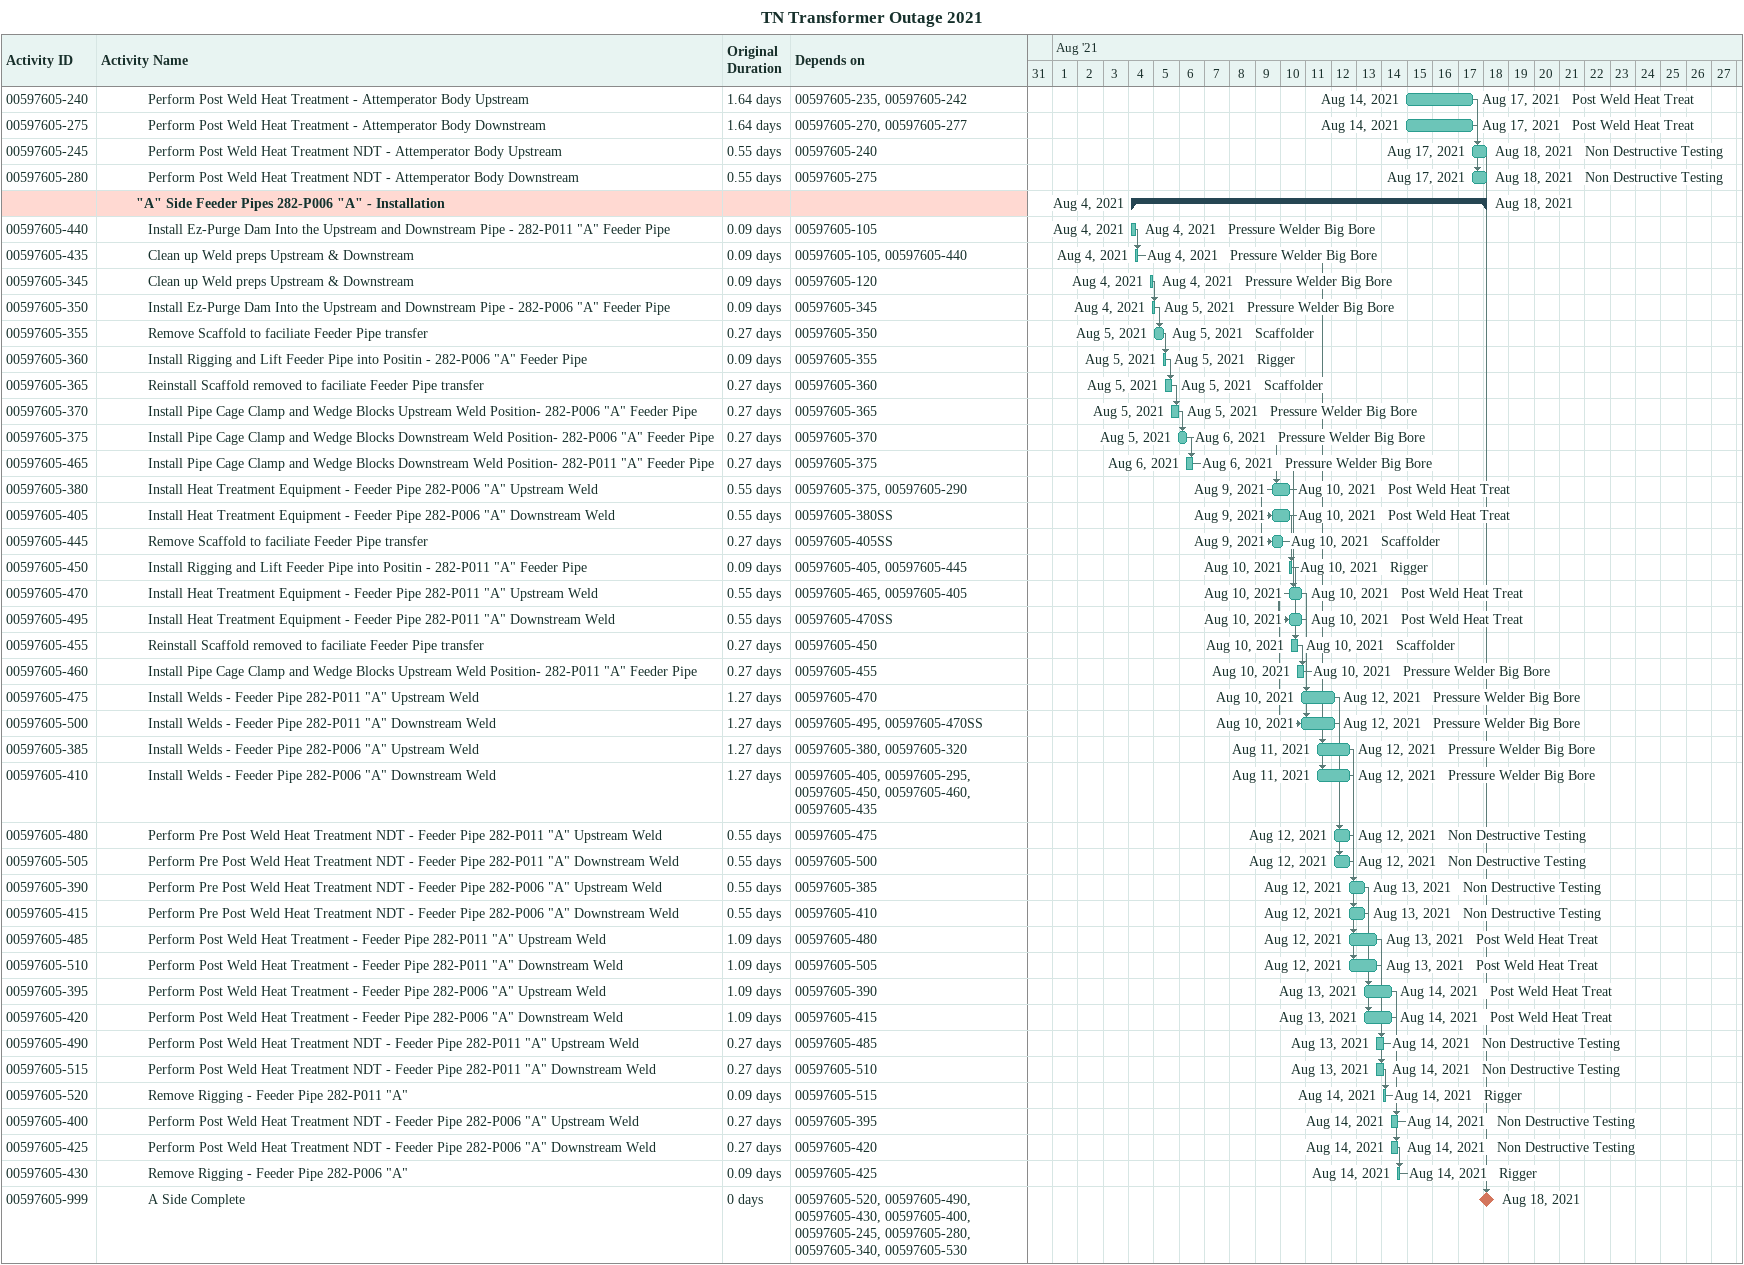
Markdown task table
TN Transformer Outage 2021

| ID | Level | Task | Original duration | Start | Finish | Predecessors | Resources |
|---|---|---|---|---|---|---|---|
| 00597605-240 | 5 | Perform Post Weld Heat Treatment - Attemperator Body Upstream | 1.64d | 2021-08-14 | 2021-08-17 | 00597605-235, 00597605-242 | Post Weld Heat Treat |
| 00597605-275 | 5 | Perform Post Weld Heat Treatment - Attemperator Body Downstream | 1.64d | 2021-08-14 | 2021-08-17 | 00597605-270, 00597605-277 | Post Weld Heat Treat |
| 00597605-245 | 5 | Perform Post Weld Heat Treatment NDT - Attemperator Body Upstream | 0.55d | 2021-08-17 | 2021-08-18 | 00597605-240 | Non Destructive Testing |
| 00597605-280 | 5 | Perform Post Weld Heat Treatment NDT - Attemperator Body Downstream | 0.55d | 2021-08-17 | 2021-08-18 | 00597605-275 | Non Destructive Testing |
|  | 4 | **"A" Side Feeder Pipes 282-P006 "A" - Installation** |  | 2021-08-04 | 2021-08-18 |  |  |
| 00597605-440 | 5 | Install Ez-Purge Dam Into the Upstream and Downstream Pipe - 282-P011 "A" Feeder Pipe | 0.09d | 2021-08-04 | 2021-08-04 | 00597605-105 | Pressure Welder Big Bore |
| 00597605-435 | 5 | Clean up Weld preps Upstream & Downstream | 0.09d | 2021-08-04 | 2021-08-04 | 00597605-105, 00597605-440 | Pressure Welder Big Bore |
| 00597605-345 | 5 | Clean up Weld preps Upstream & Downstream | 0.09d | 2021-08-04 | 2021-08-04 | 00597605-120 | Pressure Welder Big Bore |
| 00597605-350 | 5 | Install Ez-Purge Dam Into the Upstream and Downstream Pipe - 282-P006 "A" Feeder Pipe | 0.09d | 2021-08-04 | 2021-08-05 | 00597605-345 | Pressure Welder Big Bore |
| 00597605-355 | 5 | Remove Scaffold to faciliate Feeder Pipe transfer | 0.27d | 2021-08-05 | 2021-08-05 | 00597605-350 | Scaffolder |
| 00597605-360 | 5 | Install Rigging and Lift Feeder Pipe into Positin - 282-P006 "A" Feeder Pipe | 0.09d | 2021-08-05 | 2021-08-05 | 00597605-355 | Rigger |
| 00597605-365 | 5 | Reinstall Scaffold removed to faciliate Feeder Pipe transfer | 0.27d | 2021-08-05 | 2021-08-05 | 00597605-360 | Scaffolder |
| 00597605-370 | 5 | Install Pipe Cage Clamp and Wedge Blocks Upstream Weld Position- 282-P006 "A" Feeder Pipe | 0.27d | 2021-08-05 | 2021-08-05 | 00597605-365 | Pressure Welder Big Bore |
| 00597605-375 | 5 | Install Pipe Cage Clamp and Wedge Blocks Downstream Weld Position- 282-P006 "A" Feeder Pipe | 0.27d | 2021-08-05 | 2021-08-06 | 00597605-370 | Pressure Welder Big Bore |
| 00597605-465 | 5 | Install Pipe Cage Clamp and Wedge Blocks Downstream Weld Position- 282-P011 "A" Feeder Pipe | 0.27d | 2021-08-06 | 2021-08-06 | 00597605-375 | Pressure Welder Big Bore |
| 00597605-380 | 5 | Install Heat Treatment Equipment - Feeder Pipe 282-P006 "A" Upstream Weld | 0.55d | 2021-08-09 | 2021-08-10 | 00597605-375, 00597605-290 | Post Weld Heat Treat |
| 00597605-405 | 5 | Install Heat Treatment Equipment - Feeder Pipe 282-P006 "A" Downstream Weld | 0.55d | 2021-08-09 | 2021-08-10 | 00597605-380SS | Post Weld Heat Treat |
| 00597605-445 | 5 | Remove Scaffold to faciliate Feeder Pipe transfer | 0.27d | 2021-08-09 | 2021-08-10 | 00597605-405SS | Scaffolder |
| 00597605-450 | 5 | Install Rigging and Lift Feeder Pipe into Positin - 282-P011 "A" Feeder Pipe | 0.09d | 2021-08-10 | 2021-08-10 | 00597605-405, 00597605-445 | Rigger |
| 00597605-470 | 5 | Install Heat Treatment Equipment - Feeder Pipe 282-P011 "A" Upstream Weld | 0.55d | 2021-08-10 | 2021-08-10 | 00597605-465, 00597605-405 | Post Weld Heat Treat |
| 00597605-495 | 5 | Install Heat Treatment Equipment - Feeder Pipe 282-P011 "A" Downstream Weld | 0.55d | 2021-08-10 | 2021-08-10 | 00597605-470SS | Post Weld Heat Treat |
| 00597605-455 | 5 | Reinstall Scaffold removed to faciliate Feeder Pipe transfer | 0.27d | 2021-08-10 | 2021-08-10 | 00597605-450 | Scaffolder |
| 00597605-460 | 5 | Install Pipe Cage Clamp and Wedge Blocks Upstream Weld Position- 282-P011 "A" Feeder Pipe | 0.27d | 2021-08-10 | 2021-08-10 | 00597605-455 | Pressure Welder Big Bore |
| 00597605-475 | 5 | Install Welds - Feeder Pipe 282-P011 "A" Upstream Weld | 1.27d | 2021-08-10 | 2021-08-12 | 00597605-470 | Pressure Welder Big Bore |
| 00597605-500 | 5 | Install Welds - Feeder Pipe 282-P011 "A" Downstream Weld | 1.27d | 2021-08-10 | 2021-08-12 | 00597605-495, 00597605-470SS | Pressure Welder Big Bore |
| 00597605-385 | 5 | Install Welds - Feeder Pipe 282-P006 "A" Upstream Weld | 1.27d | 2021-08-11 | 2021-08-12 | 00597605-380, 00597605-320 | Pressure Welder Big Bore |
| 00597605-410 | 5 | Install Welds - Feeder Pipe 282-P006 "A" Downstream Weld | 1.27d | 2021-08-11 | 2021-08-12 | 00597605-405, 00597605-295, 00597605-450, 00597605-460, 00597605-435 | Pressure Welder Big Bore |
| 00597605-480 | 5 | Perform Pre Post Weld Heat Treatment NDT - Feeder Pipe 282-P011 "A" Upstream Weld | 0.55d | 2021-08-12 | 2021-08-12 | 00597605-475 | Non Destructive Testing |
| 00597605-505 | 5 | Perform Pre Post Weld Heat Treatment NDT - Feeder Pipe 282-P011 "A" Downstream Weld | 0.55d | 2021-08-12 | 2021-08-12 | 00597605-500 | Non Destructive Testing |
| 00597605-390 | 5 | Perform Pre Post Weld Heat Treatment NDT - Feeder Pipe 282-P006 "A" Upstream Weld | 0.55d | 2021-08-12 | 2021-08-13 | 00597605-385 | Non Destructive Testing |
| 00597605-415 | 5 | Perform Pre Post Weld Heat Treatment NDT - Feeder Pipe 282-P006 "A" Downstream Weld | 0.55d | 2021-08-12 | 2021-08-13 | 00597605-410 | Non Destructive Testing |
| 00597605-485 | 5 | Perform Post Weld Heat Treatment - Feeder Pipe 282-P011 "A" Upstream Weld | 1.09d | 2021-08-12 | 2021-08-13 | 00597605-480 | Post Weld Heat Treat |
| 00597605-510 | 5 | Perform Post Weld Heat Treatment - Feeder Pipe 282-P011 "A" Downstream Weld | 1.09d | 2021-08-12 | 2021-08-13 | 00597605-505 | Post Weld Heat Treat |
| 00597605-395 | 5 | Perform Post Weld Heat Treatment - Feeder Pipe 282-P006 "A" Upstream Weld | 1.09d | 2021-08-13 | 2021-08-14 | 00597605-390 | Post Weld Heat Treat |
| 00597605-420 | 5 | Perform Post Weld Heat Treatment - Feeder Pipe 282-P006 "A" Downstream Weld | 1.09d | 2021-08-13 | 2021-08-14 | 00597605-415 | Post Weld Heat Treat |
| 00597605-490 | 5 | Perform Post Weld Heat Treatment NDT - Feeder Pipe 282-P011 "A" Upstream Weld | 0.27d | 2021-08-13 | 2021-08-14 | 00597605-485 | Non Destructive Testing |
| 00597605-515 | 5 | Perform Post Weld Heat Treatment NDT - Feeder Pipe 282-P011 "A" Downstream Weld | 0.27d | 2021-08-13 | 2021-08-14 | 00597605-510 | Non Destructive Testing |
| 00597605-520 | 5 | Remove Rigging - Feeder Pipe 282-P011 "A" | 0.09d | 2021-08-14 | 2021-08-14 | 00597605-515 | Rigger |
| 00597605-400 | 5 | Perform Post Weld Heat Treatment NDT - Feeder Pipe 282-P006 "A" Upstream Weld | 0.27d | 2021-08-14 | 2021-08-14 | 00597605-395 | Non Destructive Testing |
| 00597605-425 | 5 | Perform Post Weld Heat Treatment NDT - Feeder Pipe 282-P006 "A" Downstream Weld | 0.27d | 2021-08-14 | 2021-08-14 | 00597605-420 | Non Destructive Testing |
| 00597605-430 | 5 | Remove Rigging - Feeder Pipe 282-P006 "A" | 0.09d | 2021-08-14 | 2021-08-14 | 00597605-425 | Rigger |
| 00597605-999 | 5 | A Side Complete | 0d | 2021-08-18 | 2021-08-18 | 00597605-520, 00597605-490, 00597605-430, 00597605-400, 00597605-245, 00597605-280, 00597605-340, 00597605-530 |  |
